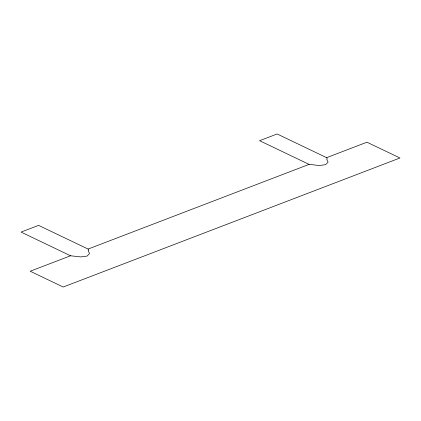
<?xml version="1.0" encoding="UTF-8"?>
<svg xmlns="http://www.w3.org/2000/svg" width="421" height="421" viewBox="0 0 421 421"><rect width="100%" height="100%" fill="white"/><g stroke="black" fill="none" stroke-linecap="round" stroke-linejoin="round"><path stroke-width="0.63" d="M70.544 255.779L21.05 232.087L38.59 225.367L88.084 249.058L88.747 250.39L88.242 250.9L89.562 253.547L87.021 256.11L80.795 256.91L70.544 255.779L30.201 271.235L63.197 287.027L399.95 157.996L366.954 142.203L326.617 157.659L277.123 133.973L259.583 140.693L309.077 164.379L319.328 165.511L325.554 164.711L328.096 162.148L326.775 159.506L327.28 158.991L326.617 157.659M88.084 249.058L309.077 164.379"/></g></svg>
